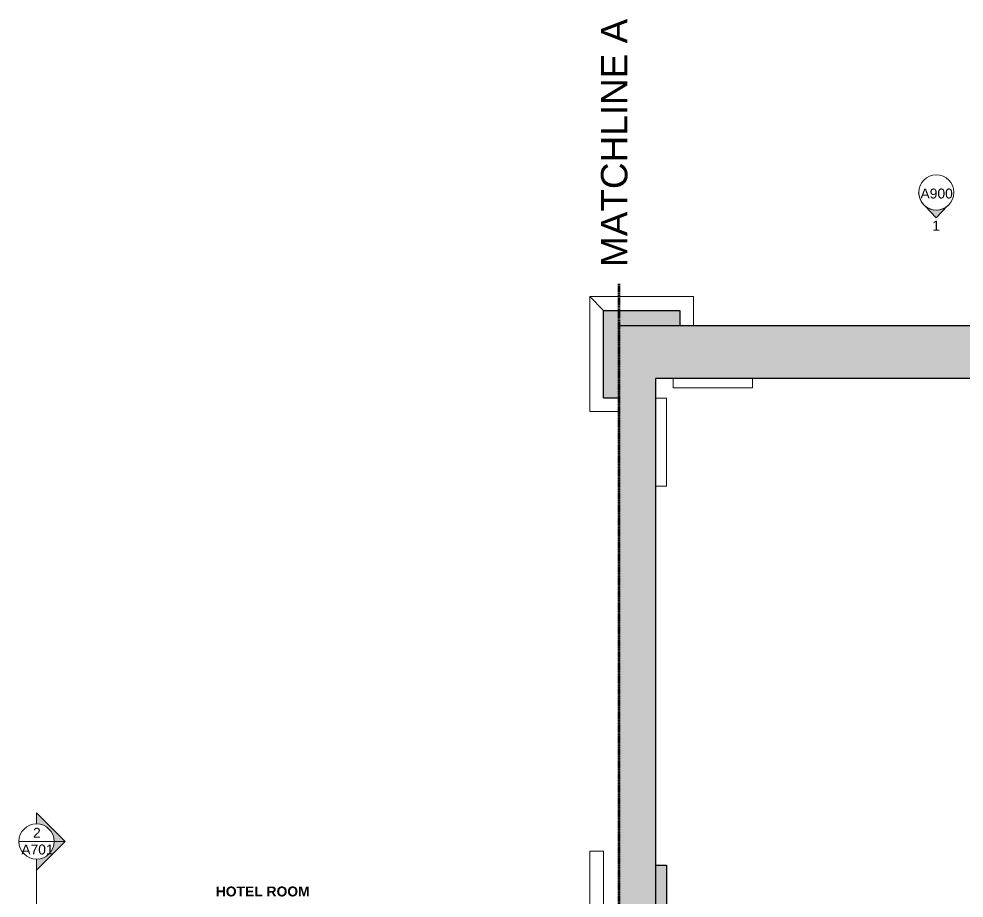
# Model space of a CAD drawing. Header units: inches. Extents: x -1176 to 1474, y -2632 to 978.
# Drawn here: x -270.7 to 158.4, y 578.6 to 977.9 of the extents above; entities that cross this region are included whole.
import ezdxf

# ---------------------------------------------------------------- set-up
doc = ezdxf.new("R2010")
doc.units = ezdxf.units.IN
doc.header["$MEASUREMENT"] = 0
doc.linetypes.add('Dash', pattern=[0.25, 0.125, -0.125])
for name, color, linetype, lineweight in [('A-ANNO-MATC', 214, 'Dash', 140), ('A-AREA-IDEN', 2, 'Continuous', 9), ('A-WALL', 113, 'Continuous', 18), ('A-WALL-PATT', 111, 'Continuous', 18), ('G-ANNO-SYMB', 111, 'Continuous', 9), ('G-ANNO-TEXT', 231, 'Continuous', 9), ('I-WALL', 2, 'Continuous', 18)]:
    doc.layers.add(name, color=color, linetype=linetype, lineweight=lineweight)
doc.styles.add('Arial', font='arial.ttf', dxfattribs={"height": 4.5})
doc.styles.add('Swis721 Lt BT', font='swissl.ttf', dxfattribs={"height": 4.5})
doc.styles.add('Swis721 Lt BT_3', font='swissl.ttf', dxfattribs={"height": 12})
doc.styles.add('Swis721 Lt BT_B', font='', dxfattribs={"height": 4.5})
doc.styles.get('Swis721 Lt BT_B').set_extended_font_data('Swis721 Lt BT', bold=True)

# ---------------------------------------------------------------- blocks, each defined once
blk = doc.blocks.new('Elevation - Filled Arrow 2-347888-3rd Floor Construction')
at = {"layer": 'G-ANNO-SYMB'}
blk.add_circle((0, 0), 0.1664, dxfattribs=at)
blk = doc.blocks.new('Elevation - Filled Arrow-151867-3rd Floor Construction')
at = {"layer": 'G-ANNO-SYMB'}
h = blk.add_hatch(color=256, dxfattribs=at)
edge = h.paths.add_edge_path(flags=0)
edge.add_line((0, 0.2393), (0.1103, 0.1247))
edge.add_arc((-0.0002, -0.0002), 0.1667, 48.49802, 130.55707)
edge.add_line((-0.1085, 0.1265), (0, 0.2393))
for p, q in [((0, 0.2393), (-0.1085, 0.1265)), ((-0.1084, 0.1266), (0, 0.2393)), ((0, 0.2393), (-0.1084, 0.1266)), ((0, 0.2393), (0.11, 0.1249)), ((0.1103, 0.1247), (0, 0.2393))]:
    blk.add_line(p, q, dxfattribs=at)
blk.add_arc((-0.0002, -0.0002), 0.1667, 48.49802, 130.55707, dxfattribs=at)
blk.add_ellipse((-0.0002, -0.0001), major_axis=(-0.1667, 0), ratio=0.999376, start_param=3.141593, end_param=6.283185, dxfattribs=at)
blk = doc.blocks.new('Section - Section Head - Filled-1367765-3rd Floor Construction')
at = {"layer": 'G-ANNO-SYMB'}
h = blk.add_hatch(color=256, dxfattribs=at)
edge = h.paths.add_edge_path(flags=0)
edge.add_line((-0.5202, 0), (-0.25, 0.2702))
edge.add_line((-0.25, 0.2702), (-0.25, 0.1667))
edge.add_arc((-0.25, 0), 0.1667, 90, 180)
edge.add_line((-0.4167, 0), (-0.5202, 0))
h = blk.add_hatch(color=256, dxfattribs=at)
edge = h.paths.add_edge_path(flags=0)
edge.add_line((0.0202, 0), (-0.0833, 0))
edge.add_arc((-0.25, 0), 0.1667, 0, 90)
edge.add_line((-0.25, 0.1667), (-0.25, 0.2702))
edge.add_line((-0.25, 0.2702), (0.0202, 0))
for p, q in [((-0.25, 0.2702), (-0.5202, 0)), ((-0.25, 0.2702), (-0.5202, 0)), ((-0.25, 0.2702), (0.0202, 0)), ((-0.25, 0.1667), (-0.25, 0.2702)), ((0.0202, 0), (-0.25, 0.2702)), ((-0.25, 0.2702), (-0.25, 0.1667)), ((-0.5202, 0), (-0.4167, 0)), ((-0.0833, 0), (0.0202, 0)), ((-0.5202, 0), (-0.4167, 0)), ((-0.4167, 0), (-0.5202, 0)), ((0.0202, 0), (-0.0833, 0)), ((-0.0833, 0), (0.0202, 0))]:
    blk.add_line(p, q, dxfattribs=at)
for start, end in [(0, 180), (360, 180), (90, 180), (0, 90), (180, 360)]:
    blk.add_arc((-0.25, 0), 0.1667, start, end, dxfattribs=at)

msp = doc.modelspace()

# ---------------------------------------------------------------- hatches: boundary and pattern name
at = {"layer": 'A-WALL-PATT'}
for points in [[(29.4, 838.52), (29.4, 845.52), (-5.28, 845.52), (-5.28, 838.52), (23.71, 838.52)], [(-5.28, 805.75), (1.72, 805.75), (1.72, 838.52), (-5.28, 838.52), (-5.28, 809.68)], [(472.28, 814.52), (480.78, 814.52), (480.78, 838.52), (1.72, 838.52), (1.72, 814.52), (464.28, 814.52)], [(18.22, -1.17), (18.22, 814.52), (1.72, 814.52), (1.72, -1.17)], [(18.22, 543.59), (23.22, 543.59), (23.22, 593.59), (18.22, 593.59), (18.22, 556.36)]]:
    msp.add_hatch(color=250, dxfattribs=at).paths.add_polyline_path(points, flags=0)

# ---------------------------------------------------------------- linework, layer by layer
at = {"layer": 'A-ANNO-MATC'}
msp.add_line((1.72, 857.52), (1.72, -90.48), dxfattribs=at)
at = {"layer": 'A-WALL', "lineweight": 9}
for p, q in [((-5.28, 845.52), (-11.5, 851.73)), ((-11.5, 851.73), (35.61, 851.73)), ((-11.5, 799.54), (-11.5, 851.73)), ((35.61, 851.73), (35.61, 838.52)), ((26.29, 810.26), (26.29, 814.52)), ((62.29, 810.26), (62.29, 814.52)), ((62.29, 810.26), (26.29, 810.26)), ((1.72, 799.54), (-11.5, 799.54)), ((-11.5, 599.96), (-5.28, 599.96)), ((-11.5, 563.68), (-11.5, 599.96)), ((-5.28, 599.96), (-5.28, 563.68))]:
    msp.add_line(p, q, dxfattribs=at)
at = {"layer": 'A-WALL', "color": 8, "lineweight": 30}
for p, q in [((-5.28, 845.52), (29.4, 845.52)), ((-5.28, 805.75), (-5.28, 845.52)), ((29.4, 845.52), (29.4, 838.52)), ((1.72, 838.52), (1.72, 563.68)), ((480.78, 838.52), (1.72, 838.52)), ((464.28, 814.52), (18.22, 814.52)), ((18.22, 814.52), (18.22, 22.83)), ((-5.28, 805.75), (1.72, 805.75))]:
    msp.add_line(p, q, dxfattribs=at)
at = {"layer": 'G-ANNO-SYMB'}
for p, q in [((-270.69, 604.33), (-254.69, 604.33)), ((-262.69, 592.33), (-262.69, 31.87))]:
    msp.add_line(p, q, dxfattribs=at)
at = {"layer": 'I-WALL', "lineweight": 9}
for p, q in [((23.22, 805.68), (18.22, 805.68)), ((23.22, 805.68), (23.22, 765.68)), ((23.22, 765.68), (18.22, 765.68))]:
    msp.add_line(p, q, dxfattribs=at)
at = {"layer": 'I-WALL', "color": 8, "lineweight": 30}
for p, q in [((18.22, 593.59), (23.22, 593.59)), ((23.22, 593.59), (23.22, 543.59))]:
    msp.add_line(p, q, dxfattribs=at)

# ---------------------------------------------------------------- block references
at = {"layer": 'G-ANNO-SYMB', "xscale": 47.99999999999997, "yscale": 47.99999999999997, "zscale": 47.99999999999997}
msp.add_blockref('Elevation - Filled Arrow 2-347888-3rd Floor Construction', (145.76, 899.05), dxfattribs=at)
at = {"layer": 'G-ANNO-SYMB', "extrusion": (0, 0, -1), "xscale": 47.99999999999997, "yscale": 47.99999999999997, "zscale": 47.99999999999997, "rotation": 180}
msp.add_blockref('Elevation - Filled Arrow-151867-3rd Floor Construction', (-145.76, 899.05), dxfattribs=at)
at = {"layer": 'G-ANNO-SYMB', "xscale": 47.99999999999997, "yscale": 47.99999999999997, "zscale": 47.99999999999997, "rotation": 269.9999999999996}
msp.add_blockref('Section - Section Head - Filled-1367765-3rd Floor Construction', (-262.69, 592.33), dxfattribs=at)

# ---------------------------------------------------------------- texts
at = {"layer": 'A-AREA-IDEN', "insert": (-181.31, 583.87), "char_height": 4.5, "width": 51.0555, "attachment_point": 1, "style": 'Swis721 Lt BT_B'}
msp.add_mtext('HOTEL ROOM', dxfattribs=at)
at = {"layer": 'G-ANNO-SYMB', "char_height": 4.5, "attachment_point": 1}
for s, insert, width, style in [('A900', (138.58, 900.82), 17.877, 'Arial'), ('1', (143.9, 886.24), 4.0905, 'Swis721 Lt BT'), ('2', (-264.28, 610.52), 4.0905, 'Swis721 Lt BT'), ('A701', (-269.6, 602.93), 16.968, 'Swis721 Lt BT')]:
    msp.add_mtext(s, dxfattribs=dict(at, insert=insert, width=width, style=style))
at = {"layer": 'G-ANNO-TEXT', "color": 7, "insert": (-6.47, 865.21), "char_height": 12, "width": 127.1085, "attachment_point": 1, "rotation": 90, "style": 'Swis721 Lt BT_3'}
msp.add_mtext('MATCHLINE A', dxfattribs=at)

doc.saveas('drawing.dxf')
